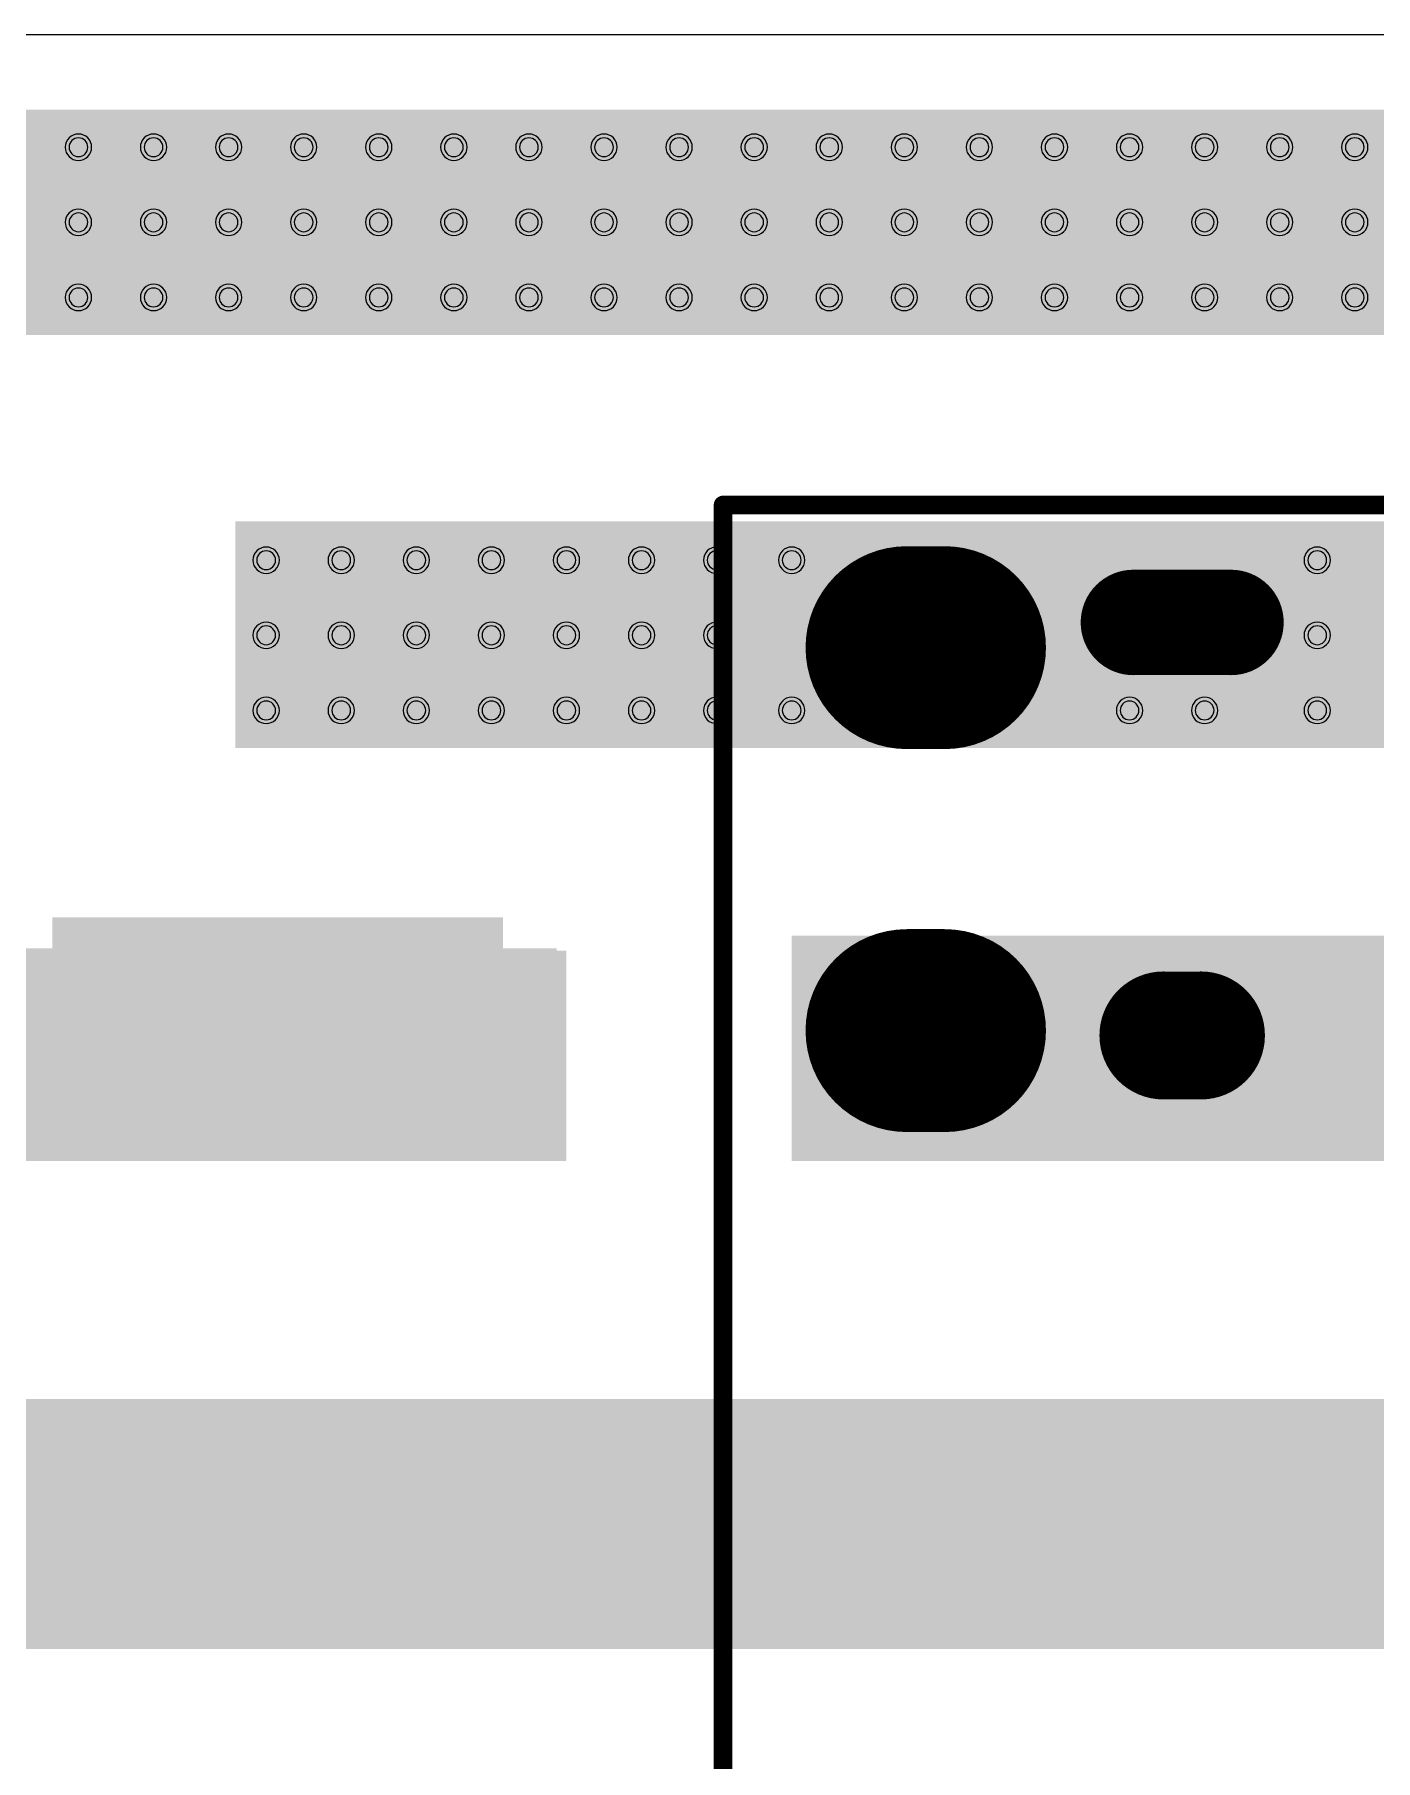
# Model space of a CAD drawing. Header units: inches. Extents: x 32166 to 66782, y 2386 to 7162.
# Drawn here: x 33197.2 to 33277.6, y 2990.1 to 3093.6 of the extents above; entities that cross this region are included whole.
import ezdxf

# ---------------------------------------------------------------- set-up
doc = ezdxf.new("R2010")
doc.units = ezdxf.units.IN
doc.header["$LTSCALE"] = 0.64311
doc.header["$MEASUREMENT"] = 0
for name, color, linetype in [('BOTTOMLAYER', 5, 'CONTINUOUS'), ('BOTTOMOVERLAY', 54, 'CONTINUOUS'), ('BOTTOMSOLDER', 6, 'CONTINUOUS'), ('KEEPOUTLAYER', 6, 'CONTINUOUS'), ('MULTILAYER', 9, 'CONTINUOUS')]:
    doc.layers.add(name, color=color, linetype=linetype)

msp = doc.modelspace()

# ---------------------------------------------------------------- linework, layer by layer
at = {"layer": 'BOTTOMLAYER'}
for points, const_width in [([(33249.52, 3056.81), (33251.77, 3056.81)], 11.25), ([(33268.94, 3058.32), (33263.09, 3058.32)], 5.4), ([(33249.52, 3033.86), (33251.77, 3033.86)], 11.25), ([(33267.14, 3033.57), (33264.89, 3033.57)], 6.75)]:
    msp.add_lwpolyline(points, dxfattribs=dict(at, const_width=const_width))
for points, const_width in [([(33252.33, 3056.81, 1), (33246.71, 3056.81, 1)], 5.63), ([(33254.58, 3056.81, 1), (33248.96, 3056.81, 1)], 5.63), ([(33263.09, 3059.67, 1), (33263.09, 3056.97, 1)], 2.7), ([(33268.94, 3059.67, 1), (33268.94, 3056.97, 1)], 2.7), ([(33252.33, 3033.86, 1), (33246.71, 3033.86, 1)], 5.63), ([(33254.58, 3033.86, 1), (33248.96, 3033.86, 1)], 5.63), ([(33264.89, 3035.26, 1), (33264.89, 3031.88, 1)], 3.37), ([(33267.14, 3035.26, 1), (33267.14, 3031.88, 1)], 3.37)]:
    msp.add_lwpolyline(points, format="xyb", close=True, dxfattribs=dict(at, const_width=const_width))
for centre, start, end in [((33199.86, 3086.8), 0, 180), ((33199.86, 3086.8), 180, 0), ((33204.36, 3086.8), 0, 180), ((33204.36, 3086.8), 180, 0), ((33208.86, 3086.8), 0, 180), ((33208.86, 3086.8), 180, 0), ((33213.36, 3086.8), 0, 180), ((33213.36, 3086.8), 180, 0), ((33217.86, 3086.8), 0, 180), ((33217.86, 3086.8), 180, 0), ((33222.36, 3086.8), 0, 180), ((33222.36, 3086.8), 180, 0), ((33226.86, 3086.8), 0, 180), ((33226.86, 3086.8), 180, 0), ((33231.36, 3086.8), 0, 180), ((33231.36, 3086.8), 180, 0), ((33235.86, 3086.8), 0, 180), ((33235.86, 3086.8), 180, 0), ((33240.36, 3086.8), 0, 180), ((33240.36, 3086.8), 180, 0), ((33244.86, 3086.8), 0, 180), ((33244.86, 3086.8), 180, 0), ((33249.36, 3086.8), 0, 180), ((33249.36, 3086.8), 180, 0), ((33253.86, 3086.8), 0, 180), ((33253.86, 3086.8), 180, 0), ((33258.36, 3086.8), 0, 180), ((33258.36, 3086.8), 180, 0), ((33262.86, 3086.8), 0, 180), ((33262.86, 3086.8), 180, 0), ((33267.36, 3086.8), 0, 180), ((33267.36, 3086.8), 180, 0), ((33271.86, 3086.8), 0, 180), ((33271.86, 3086.8), 180, 0), ((33276.36, 3086.8), 0, 180), ((33276.36, 3086.8), 180, 0), ((33199.86, 3082.3), 0, 180), ((33204.36, 3082.3), 0, 180), ((33208.86, 3082.3), 0, 180), ((33213.36, 3082.3), 0, 180), ((33217.86, 3082.3), 0, 180), ((33222.36, 3082.3), 0, 180), ((33226.86, 3082.3), 0, 180), ((33231.36, 3082.3), 0, 180), ((33235.86, 3082.3), 0, 180), ((33240.36, 3082.3), 0, 180), ((33244.86, 3082.3), 0, 180), ((33249.36, 3082.3), 0, 180), ((33253.86, 3082.3), 0, 180), ((33258.36, 3082.3), 0, 180), ((33262.86, 3082.3), 0, 180), ((33267.36, 3082.3), 0, 180), ((33271.86, 3082.3), 0, 180), ((33276.36, 3082.3), 0, 180), ((33199.86, 3082.3), 180, 0), ((33204.36, 3082.3), 180, 0), ((33208.86, 3082.3), 180, 0), ((33213.36, 3082.3), 180, 0), ((33217.86, 3082.3), 180, 0), ((33222.36, 3082.3), 180, 0), ((33226.86, 3082.3), 180, 0), ((33231.36, 3082.3), 180, 0), ((33235.86, 3082.3), 180, 0), ((33240.36, 3082.3), 180, 0), ((33244.86, 3082.3), 180, 0), ((33249.36, 3082.3), 180, 0), ((33253.86, 3082.3), 180, 0), ((33258.36, 3082.3), 180, 0), ((33262.86, 3082.3), 180, 0), ((33267.36, 3082.3), 180, 0), ((33271.86, 3082.3), 180, 0), ((33276.36, 3082.3), 180, 0), ((33199.86, 3077.8), 0, 180), ((33204.36, 3077.8), 0, 180), ((33208.86, 3077.8), 0, 180), ((33213.36, 3077.8), 0, 180), ((33217.86, 3077.8), 0, 180), ((33222.36, 3077.8), 0, 180), ((33226.86, 3077.8), 0, 180), ((33231.36, 3077.8), 0, 180), ((33235.86, 3077.8), 0, 180), ((33240.36, 3077.8), 0, 180), ((33244.86, 3077.8), 0, 180), ((33249.36, 3077.8), 0, 180), ((33253.86, 3077.8), 0, 180), ((33258.36, 3077.8), 0, 180), ((33262.86, 3077.8), 0, 180), ((33267.36, 3077.8), 0, 180), ((33271.86, 3077.8), 0, 180), ((33276.36, 3077.8), 0, 180), ((33199.86, 3077.8), 180, 0), ((33204.36, 3077.8), 180, 0), ((33208.86, 3077.8), 180, 0), ((33213.36, 3077.8), 180, 0), ((33217.86, 3077.8), 180, 0), ((33222.36, 3077.8), 180, 0), ((33226.86, 3077.8), 180, 0), ((33231.36, 3077.8), 180, 0), ((33235.86, 3077.8), 180, 0), ((33240.36, 3077.8), 180, 0), ((33244.86, 3077.8), 180, 0), ((33249.36, 3077.8), 180, 0), ((33253.86, 3077.8), 180, 0), ((33258.36, 3077.8), 180, 0), ((33262.86, 3077.8), 180, 0), ((33267.36, 3077.8), 180, 0), ((33271.86, 3077.8), 180, 0), ((33276.36, 3077.8), 180, 0), ((33211.11, 3062.05), 0, 180), ((33211.11, 3062.05), 180, 0), ((33215.61, 3062.05), 0, 180), ((33215.61, 3062.05), 180, 0), ((33220.11, 3062.05), 0, 180), ((33220.11, 3062.05), 180, 0), ((33224.61, 3062.05), 0, 180), ((33224.61, 3062.05), 180, 0), ((33229.11, 3062.05), 0, 180), ((33229.11, 3062.05), 180, 0), ((33233.61, 3062.05), 0, 180), ((33233.61, 3062.05), 180, 0), ((33238.11, 3062.05), 0, 180), ((33238.11, 3062.05), 180, 0), ((33242.61, 3062.05), 0, 180), ((33242.61, 3062.05), 180, 0), ((33274.11, 3062.05), 0, 180), ((33274.11, 3062.05), 180, 0), ((33211.11, 3057.55), 0, 180), ((33211.11, 3057.55), 180, 0), ((33215.61, 3057.55), 0, 180), ((33215.61, 3057.55), 180, 0), ((33220.11, 3057.55), 0, 180), ((33220.11, 3057.55), 180, 0), ((33224.61, 3057.55), 0, 180), ((33224.61, 3057.55), 180, 0), ((33229.11, 3057.55), 0, 180), ((33229.11, 3057.55), 180, 0), ((33233.61, 3057.55), 0, 180), ((33233.61, 3057.55), 180, 0), ((33238.11, 3057.55), 0, 180), ((33238.11, 3057.55), 180, 0), ((33274.11, 3057.55), 0, 180), ((33274.11, 3057.55), 180, 0), ((33211.11, 3053.05), 0, 180), ((33215.61, 3053.05), 0, 180), ((33220.11, 3053.05), 0, 180), ((33224.61, 3053.05), 0, 180), ((33229.11, 3053.05), 0, 180), ((33233.61, 3053.05), 0, 180), ((33238.11, 3053.05), 0, 180), ((33242.61, 3053.05), 0, 180), ((33262.86, 3053.05), 0, 180), ((33267.36, 3053.05), 0, 180), ((33274.11, 3053.05), 0, 180), ((33211.11, 3053.05), 180, 0), ((33215.61, 3053.05), 180, 0), ((33220.11, 3053.05), 180, 0), ((33224.61, 3053.05), 180, 0), ((33229.11, 3053.05), 180, 0), ((33233.61, 3053.05), 180, 0), ((33238.11, 3053.05), 180, 0), ((33242.61, 3053.05), 180, 0), ((33262.86, 3053.05), 180, 0), ((33267.36, 3053.05), 180, 0), ((33274.11, 3053.05), 180, 0)]:
    msp.add_arc(centre, 0.562, start, end, dxfattribs=at)
for points in [[(32925.36, 3075.55), (33413.61, 3075.55), (32925.36, 3089.05), (33413.61, 3089.05)], [(33209.27, 3050.8), (33295.62, 3050.8), (33209.27, 3064.39), (33295.62, 3064.39)], [(33224.84, 3040.19), (33198.74, 3040.19), (33224.84, 3031.19), (33198.74, 3031.19)], [(33242.61, 3026.05), (33323.61, 3026.05), (33242.61, 3039.55), (33323.61, 3039.55)], [(33184.7, 3026.14), (33228.53, 3026.14), (33184.7, 3038.79), (33228.53, 3038.79)], [(33167.91, 2996.8), (33353.27, 2996.8), (33167.91, 3011.79), (33353.27, 3011.79)]]:
    msp.add_solid(points, dxfattribs=at)
at = {"layer": 'BOTTOMOVERLAY', "const_width": 1.12}
for points in [[(33238.5, 2934.86), (33238.5, 3065.36)], [(33238.5, 3065.36), (33297, 3065.36)]]:
    msp.add_lwpolyline(points, dxfattribs=at)
at = {"layer": 'BOTTOMOVERLAY', "const_width": 0.562}
msp.add_lwpolyline([(33238.78, 3065.36, 1), (33238.22, 3065.36, 1)], format="xyb", close=True, dxfattribs=at)
msp.add_lwpolyline([(33238.78, 3065.36, 1), (33238.22, 3065.36, 1)], format="xyb", close=True, dxfattribs=at)
at = {"layer": 'BOTTOMSOLDER'}
for points, const_width in [([(33249.52, 3056.81), (33251.77, 3056.81)], 12.16), ([(33268.94, 3058.32), (33263.09, 3058.32)], 6.31), ([(33249.52, 3033.86), (33251.77, 3033.86)], 12.16), ([(33267.14, 3033.57), (33264.89, 3033.57)], 7.66)]:
    msp.add_lwpolyline(points, dxfattribs=dict(at, const_width=const_width))
for points, const_width in [([(33252.56, 3056.81, 1), (33246.48, 3056.81, 1)], 6.08), ([(33254.81, 3056.81, 1), (33248.73, 3056.81, 1)], 6.08), ([(33263.09, 3059.9, 1), (33263.09, 3056.74, 1)], 3.16), ([(33268.94, 3059.9, 1), (33268.94, 3056.74, 1)], 3.16), ([(33252.56, 3033.86, 1), (33246.48, 3033.86, 1)], 6.08), ([(33254.81, 3033.86, 1), (33248.73, 3033.86, 1)], 6.08), ([(33264.89, 3035.49, 1), (33264.89, 3031.65, 1)], 3.83), ([(33267.14, 3035.49, 1), (33267.14, 3031.65, 1)], 3.83)]:
    msp.add_lwpolyline(points, format="xyb", close=True, dxfattribs=dict(at, const_width=const_width))
for centre, start, end in [((33199.86, 3086.8), 0, 180), ((33204.36, 3086.8), 0, 180), ((33208.86, 3086.8), 0, 180), ((33213.36, 3086.8), 0, 180), ((33217.86, 3086.8), 0, 180), ((33222.36, 3086.8), 0, 180), ((33226.86, 3086.8), 0, 180), ((33231.36, 3086.8), 0, 180), ((33235.86, 3086.8), 0, 180), ((33240.36, 3086.8), 0, 180), ((33244.86, 3086.8), 0, 180), ((33249.36, 3086.8), 0, 180), ((33253.86, 3086.8), 0, 180), ((33258.36, 3086.8), 0, 180), ((33262.86, 3086.8), 0, 180), ((33267.36, 3086.8), 0, 180), ((33271.86, 3086.8), 0, 180), ((33276.36, 3086.8), 0, 180), ((33199.86, 3086.8), 180, 0), ((33204.36, 3086.8), 180, 0), ((33208.86, 3086.8), 180, 0), ((33213.36, 3086.8), 180, 0), ((33217.86, 3086.8), 180, 0), ((33222.36, 3086.8), 180, 0), ((33226.86, 3086.8), 180, 0), ((33231.36, 3086.8), 180, 0), ((33235.86, 3086.8), 180, 0), ((33240.36, 3086.8), 180, 0), ((33244.86, 3086.8), 180, 0), ((33249.36, 3086.8), 180, 0), ((33253.86, 3086.8), 180, 0), ((33258.36, 3086.8), 180, 0), ((33262.86, 3086.8), 180, 0), ((33267.36, 3086.8), 180, 0), ((33271.86, 3086.8), 180, 0), ((33276.36, 3086.8), 180, 0), ((33199.86, 3082.3), 0, 180), ((33204.36, 3082.3), 0, 180), ((33208.86, 3082.3), 0, 180), ((33213.36, 3082.3), 0, 180), ((33217.86, 3082.3), 0, 180), ((33222.36, 3082.3), 0, 180), ((33226.86, 3082.3), 0, 180), ((33231.36, 3082.3), 0, 180), ((33235.86, 3082.3), 0, 180), ((33240.36, 3082.3), 0, 180), ((33244.86, 3082.3), 0, 180), ((33249.36, 3082.3), 0, 180), ((33253.86, 3082.3), 0, 180), ((33258.36, 3082.3), 0, 180), ((33262.86, 3082.3), 0, 180), ((33267.36, 3082.3), 0, 180), ((33271.86, 3082.3), 0, 180), ((33276.36, 3082.3), 0, 180), ((33199.86, 3082.3), 180, 0), ((33204.36, 3082.3), 180, 0), ((33208.86, 3082.3), 180, 0), ((33213.36, 3082.3), 180, 0), ((33217.86, 3082.3), 180, 0), ((33222.36, 3082.3), 180, 0), ((33226.86, 3082.3), 180, 0), ((33231.36, 3082.3), 180, 0), ((33235.86, 3082.3), 180, 0), ((33240.36, 3082.3), 180, 0), ((33244.86, 3082.3), 180, 0), ((33249.36, 3082.3), 180, 0), ((33253.86, 3082.3), 180, 0), ((33258.36, 3082.3), 180, 0), ((33262.86, 3082.3), 180, 0), ((33267.36, 3082.3), 180, 0), ((33271.86, 3082.3), 180, 0), ((33276.36, 3082.3), 180, 0), ((33199.86, 3077.8), 0, 180), ((33204.36, 3077.8), 0, 180), ((33208.86, 3077.8), 0, 180), ((33213.36, 3077.8), 0, 180), ((33217.86, 3077.8), 0, 180), ((33222.36, 3077.8), 0, 180), ((33226.86, 3077.8), 0, 180), ((33231.36, 3077.8), 0, 180), ((33235.86, 3077.8), 0, 180), ((33240.36, 3077.8), 0, 180), ((33244.86, 3077.8), 0, 180), ((33249.36, 3077.8), 0, 180), ((33253.86, 3077.8), 0, 180), ((33258.36, 3077.8), 0, 180), ((33262.86, 3077.8), 0, 180), ((33267.36, 3077.8), 0, 180), ((33271.86, 3077.8), 0, 180), ((33276.36, 3077.8), 0, 180), ((33199.86, 3077.8), 180, 0), ((33204.36, 3077.8), 180, 0), ((33208.86, 3077.8), 180, 0), ((33213.36, 3077.8), 180, 0), ((33217.86, 3077.8), 180, 0), ((33222.36, 3077.8), 180, 0), ((33226.86, 3077.8), 180, 0), ((33231.36, 3077.8), 180, 0), ((33235.86, 3077.8), 180, 0), ((33240.36, 3077.8), 180, 0), ((33244.86, 3077.8), 180, 0), ((33249.36, 3077.8), 180, 0), ((33253.86, 3077.8), 180, 0), ((33258.36, 3077.8), 180, 0), ((33262.86, 3077.8), 180, 0), ((33267.36, 3077.8), 180, 0), ((33271.86, 3077.8), 180, 0), ((33276.36, 3077.8), 180, 0), ((33211.11, 3062.05), 0, 180), ((33215.61, 3062.05), 0, 180), ((33220.11, 3062.05), 0, 180), ((33224.61, 3062.05), 0, 180), ((33229.11, 3062.05), 0, 180), ((33233.61, 3062.05), 0, 180), ((33238.11, 3062.05), 0, 180), ((33242.61, 3062.05), 0, 180), ((33274.11, 3062.05), 0, 180), ((33211.11, 3062.05), 180, 0), ((33215.61, 3062.05), 180, 0), ((33220.11, 3062.05), 180, 0), ((33224.61, 3062.05), 180, 0), ((33229.11, 3062.05), 180, 0), ((33233.61, 3062.05), 180, 0), ((33238.11, 3062.05), 180, 0), ((33242.61, 3062.05), 180, 0), ((33274.11, 3062.05), 180, 0), ((33211.11, 3057.55), 0, 180), ((33211.11, 3057.55), 180, 0), ((33215.61, 3057.55), 0, 180), ((33215.61, 3057.55), 180, 0), ((33220.11, 3057.55), 0, 180), ((33220.11, 3057.55), 180, 0), ((33224.61, 3057.55), 0, 180), ((33224.61, 3057.55), 180, 0), ((33229.11, 3057.55), 0, 180), ((33229.11, 3057.55), 180, 0), ((33233.61, 3057.55), 0, 180), ((33233.61, 3057.55), 180, 0), ((33238.11, 3057.55), 0, 180), ((33238.11, 3057.55), 180, 0), ((33274.11, 3057.55), 0, 180), ((33274.11, 3057.55), 180, 0), ((33211.11, 3053.05), 0, 180), ((33215.61, 3053.05), 0, 180), ((33220.11, 3053.05), 0, 180), ((33224.61, 3053.05), 0, 180), ((33229.11, 3053.05), 0, 180), ((33233.61, 3053.05), 0, 180), ((33238.11, 3053.05), 0, 180), ((33242.61, 3053.05), 0, 180), ((33262.86, 3053.05), 0, 180), ((33267.36, 3053.05), 0, 180), ((33274.11, 3053.05), 0, 180), ((33211.11, 3053.05), 180, 0), ((33215.61, 3053.05), 180, 0), ((33220.11, 3053.05), 180, 0), ((33224.61, 3053.05), 180, 0), ((33229.11, 3053.05), 180, 0), ((33233.61, 3053.05), 180, 0), ((33238.11, 3053.05), 180, 0), ((33242.61, 3053.05), 180, 0), ((33262.86, 3053.05), 180, 0), ((33267.36, 3053.05), 180, 0), ((33274.11, 3053.05), 180, 0)]:
    msp.add_arc(centre, 0.791, start, end, dxfattribs=at)
for points in [[(32925.36, 3075.55), (33413.61, 3075.55), (32925.36, 3089.05), (33413.61, 3089.05)], [(33225.3, 3040.64), (33198.29, 3040.64), (33225.3, 3030.73), (33198.29, 3030.73)], [(33242.61, 3026.05), (33324.51, 3026.05), (33242.61, 3039.1), (33324.51, 3039.1)], [(33184.83, 3026.05), (33229.11, 3026.05), (33184.83, 3038.65), (33229.11, 3038.65)], [(33167.78, 2999.73), (33351.69, 2999.73), (33167.78, 3010.93), (33351.69, 3010.93)]]:
    msp.add_solid(points, dxfattribs=at)
at = {"layer": 'KEEPOUTLAYER'}
msp.add_line((32666.61, 3093.55), (34174.11, 3093.55), dxfattribs=at)
at = {"layer": 'MULTILAYER'}
for points, const_width in [([(33249.52, 3056.81), (33251.77, 3056.81)], 11.25), ([(33268.94, 3058.32), (33263.09, 3058.32)], 5.4), ([(33249.52, 3033.86), (33251.77, 3033.86)], 11.25), ([(33267.14, 3033.57), (33264.89, 3033.57)], 6.75)]:
    msp.add_lwpolyline(points, dxfattribs=dict(at, const_width=const_width))
for points, const_width in [([(33252.33, 3056.81, 1), (33246.71, 3056.81, 1)], 5.63), ([(33254.58, 3056.81, 1), (33248.96, 3056.81, 1)], 5.63), ([(33263.09, 3059.67, 1), (33263.09, 3056.97, 1)], 2.7), ([(33268.94, 3059.67, 1), (33268.94, 3056.97, 1)], 2.7), ([(33252.33, 3033.86, 1), (33246.71, 3033.86, 1)], 5.63), ([(33254.58, 3033.86, 1), (33248.96, 3033.86, 1)], 5.63), ([(33264.89, 3035.26, 1), (33264.89, 3031.88, 1)], 3.37), ([(33267.14, 3035.26, 1), (33267.14, 3031.88, 1)], 3.37)]:
    msp.add_lwpolyline(points, format="xyb", close=True, dxfattribs=dict(at, const_width=const_width))
for centre, start, end in [((33199.86, 3086.8), 0, 180), ((33199.86, 3086.8), 180, 0), ((33204.36, 3086.8), 0, 180), ((33204.36, 3086.8), 180, 0), ((33208.86, 3086.8), 0, 180), ((33208.86, 3086.8), 180, 0), ((33213.36, 3086.8), 0, 180), ((33213.36, 3086.8), 180, 0), ((33217.86, 3086.8), 0, 180), ((33217.86, 3086.8), 180, 0), ((33222.36, 3086.8), 0, 180), ((33222.36, 3086.8), 180, 0), ((33226.86, 3086.8), 0, 180), ((33226.86, 3086.8), 180, 0), ((33231.36, 3086.8), 0, 180), ((33231.36, 3086.8), 180, 0), ((33235.86, 3086.8), 0, 180), ((33235.86, 3086.8), 180, 0), ((33240.36, 3086.8), 0, 180), ((33240.36, 3086.8), 180, 0), ((33244.86, 3086.8), 0, 180), ((33244.86, 3086.8), 180, 0), ((33249.36, 3086.8), 0, 180), ((33249.36, 3086.8), 180, 0), ((33253.86, 3086.8), 0, 180), ((33253.86, 3086.8), 180, 0), ((33258.36, 3086.8), 0, 180), ((33258.36, 3086.8), 180, 0), ((33262.86, 3086.8), 0, 180), ((33262.86, 3086.8), 180, 0), ((33267.36, 3086.8), 0, 180), ((33267.36, 3086.8), 180, 0), ((33271.86, 3086.8), 0, 180), ((33271.86, 3086.8), 180, 0), ((33276.36, 3086.8), 0, 180), ((33276.36, 3086.8), 180, 0), ((33199.86, 3082.3), 0, 180), ((33204.36, 3082.3), 0, 180), ((33208.86, 3082.3), 0, 180), ((33213.36, 3082.3), 0, 180), ((33217.86, 3082.3), 0, 180), ((33222.36, 3082.3), 0, 180), ((33226.86, 3082.3), 0, 180), ((33231.36, 3082.3), 0, 180), ((33235.86, 3082.3), 0, 180), ((33240.36, 3082.3), 0, 180), ((33244.86, 3082.3), 0, 180), ((33249.36, 3082.3), 0, 180), ((33253.86, 3082.3), 0, 180), ((33258.36, 3082.3), 0, 180), ((33262.86, 3082.3), 0, 180), ((33267.36, 3082.3), 0, 180), ((33271.86, 3082.3), 0, 180), ((33276.36, 3082.3), 0, 180), ((33199.86, 3082.3), 180, 0), ((33204.36, 3082.3), 180, 0), ((33208.86, 3082.3), 180, 0), ((33213.36, 3082.3), 180, 0), ((33217.86, 3082.3), 180, 0), ((33222.36, 3082.3), 180, 0), ((33226.86, 3082.3), 180, 0), ((33231.36, 3082.3), 180, 0), ((33235.86, 3082.3), 180, 0), ((33240.36, 3082.3), 180, 0), ((33244.86, 3082.3), 180, 0), ((33249.36, 3082.3), 180, 0), ((33253.86, 3082.3), 180, 0), ((33258.36, 3082.3), 180, 0), ((33262.86, 3082.3), 180, 0), ((33267.36, 3082.3), 180, 0), ((33271.86, 3082.3), 180, 0), ((33276.36, 3082.3), 180, 0), ((33199.86, 3077.8), 0, 180), ((33204.36, 3077.8), 0, 180), ((33208.86, 3077.8), 0, 180), ((33213.36, 3077.8), 0, 180), ((33217.86, 3077.8), 0, 180), ((33222.36, 3077.8), 0, 180), ((33226.86, 3077.8), 0, 180), ((33231.36, 3077.8), 0, 180), ((33235.86, 3077.8), 0, 180), ((33240.36, 3077.8), 0, 180), ((33244.86, 3077.8), 0, 180), ((33249.36, 3077.8), 0, 180), ((33253.86, 3077.8), 0, 180), ((33258.36, 3077.8), 0, 180), ((33262.86, 3077.8), 0, 180), ((33267.36, 3077.8), 0, 180), ((33271.86, 3077.8), 0, 180), ((33276.36, 3077.8), 0, 180), ((33199.86, 3077.8), 180, 0), ((33204.36, 3077.8), 180, 0), ((33208.86, 3077.8), 180, 0), ((33213.36, 3077.8), 180, 0), ((33217.86, 3077.8), 180, 0), ((33222.36, 3077.8), 180, 0), ((33226.86, 3077.8), 180, 0), ((33231.36, 3077.8), 180, 0), ((33235.86, 3077.8), 180, 0), ((33240.36, 3077.8), 180, 0), ((33244.86, 3077.8), 180, 0), ((33249.36, 3077.8), 180, 0), ((33253.86, 3077.8), 180, 0), ((33258.36, 3077.8), 180, 0), ((33262.86, 3077.8), 180, 0), ((33267.36, 3077.8), 180, 0), ((33271.86, 3077.8), 180, 0), ((33276.36, 3077.8), 180, 0), ((33211.11, 3062.05), 0, 180), ((33211.11, 3062.05), 180, 0), ((33215.61, 3062.05), 0, 180), ((33215.61, 3062.05), 180, 0), ((33220.11, 3062.05), 0, 180), ((33220.11, 3062.05), 180, 0), ((33224.61, 3062.05), 0, 180), ((33224.61, 3062.05), 180, 0), ((33229.11, 3062.05), 0, 180), ((33229.11, 3062.05), 180, 0), ((33233.61, 3062.05), 0, 180), ((33233.61, 3062.05), 180, 0), ((33238.11, 3062.05), 0, 180), ((33238.11, 3062.05), 180, 0), ((33242.61, 3062.05), 0, 180), ((33242.61, 3062.05), 180, 0), ((33274.11, 3062.05), 0, 180), ((33274.11, 3062.05), 180, 0), ((33211.11, 3057.55), 0, 180), ((33211.11, 3057.55), 180, 0), ((33215.61, 3057.55), 0, 180), ((33215.61, 3057.55), 180, 0), ((33220.11, 3057.55), 0, 180), ((33220.11, 3057.55), 180, 0), ((33224.61, 3057.55), 0, 180), ((33224.61, 3057.55), 180, 0), ((33229.11, 3057.55), 0, 180), ((33229.11, 3057.55), 180, 0), ((33233.61, 3057.55), 0, 180), ((33233.61, 3057.55), 180, 0), ((33238.11, 3057.55), 0, 180), ((33238.11, 3057.55), 180, 0), ((33274.11, 3057.55), 0, 180), ((33274.11, 3057.55), 180, 0), ((33211.11, 3053.05), 0, 180), ((33215.61, 3053.05), 0, 180), ((33220.11, 3053.05), 0, 180), ((33224.61, 3053.05), 0, 180), ((33229.11, 3053.05), 0, 180), ((33233.61, 3053.05), 0, 180), ((33238.11, 3053.05), 0, 180), ((33242.61, 3053.05), 0, 180), ((33262.86, 3053.05), 0, 180), ((33267.36, 3053.05), 0, 180), ((33274.11, 3053.05), 0, 180), ((33211.11, 3053.05), 180, 0), ((33215.61, 3053.05), 180, 0), ((33220.11, 3053.05), 180, 0), ((33224.61, 3053.05), 180, 0), ((33229.11, 3053.05), 180, 0), ((33233.61, 3053.05), 180, 0), ((33238.11, 3053.05), 180, 0), ((33242.61, 3053.05), 180, 0), ((33262.86, 3053.05), 180, 0), ((33267.36, 3053.05), 180, 0), ((33274.11, 3053.05), 180, 0)]:
    msp.add_arc(centre, 0.562, start, end, dxfattribs=at)
msp.add_solid([(33224.84, 3040.19), (33198.74, 3040.19), (33224.84, 3031.19), (33198.74, 3031.19)], dxfattribs=at)

doc.saveas('drawing.dxf')
